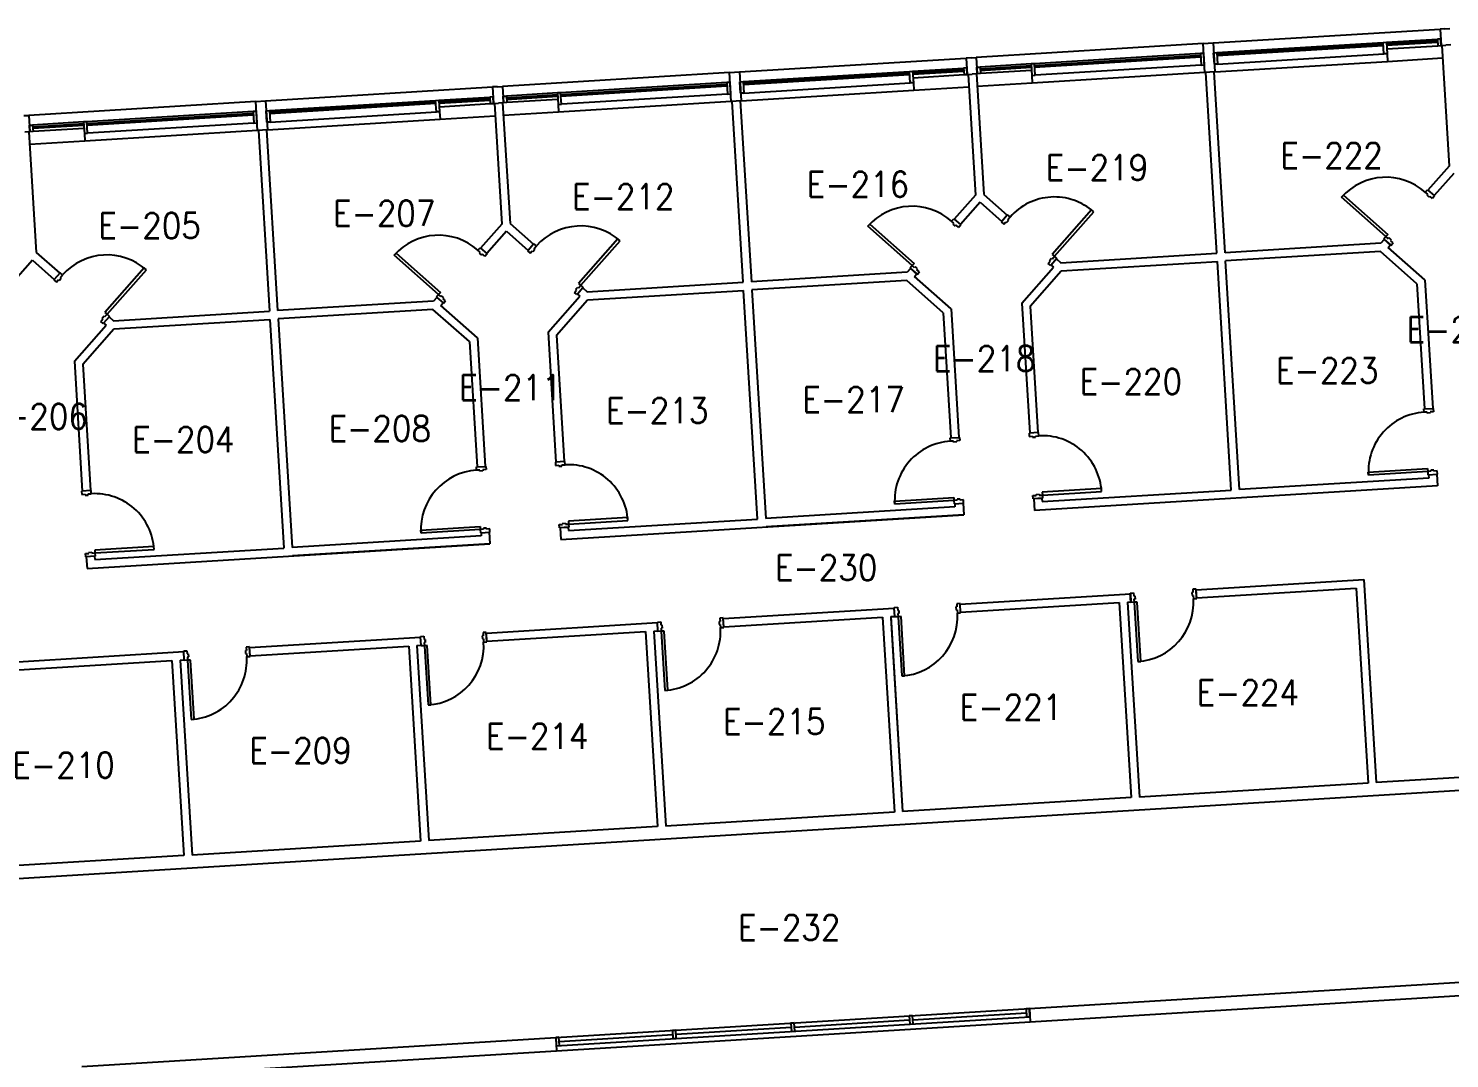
# Model space of a CAD drawing. Header units: inches. Extents: x 0 to 15110, y -1099 to 7181.
# Drawn here: x 8151 to 9013, y 6030 to 6655 of the extents above; entities that cross this region are included whole.
import ezdxf
from ezdxf.enums import TextEntityAlignment as Align

# ---------------------------------------------------------------- set-up
doc = ezdxf.new("R2010")
doc.units = ezdxf.units.IN
doc.header["$LTSCALE"] = 48
doc.header["$MEASUREMENT"] = 0
doc.layers.get('0').update_dxf_attribs({"linetype": 'CONTINUOUS'})
for name, color, linetype in [('A-DOOR', 5, 'CONTINUOUS'), ('A-GLAZ', 1, 'CONTINUOUS'), ('A-GLAZ-DETL', 5, 'CONTINUOUS'), ('A-WALL', 7, 'CONTINUOUS'), ('A-WALL-SILL', 3, 'CONTINUOUS'), ('SP-RMNO', 7, 'CONTINUOUS'), ('SP-ROOM', 7, 'CONTINUOUS'), ('SP-ROOMF', 7, 'CONTINUOUS')]:
    doc.layers.add(name, color=color, linetype=linetype)
doc.layers.get('0').off()
doc.layers.get('SP-ROOM').off()
doc.layers.get('SP-ROOMF').off()
doc.styles.add('ROMANS', font='ROMANS', dxfattribs={"width": 0.78})

# ---------------------------------------------------------------- blocks, each defined once
blk = doc.blocks.new('FMGRM1')
at = {"style": 'ROMANS', "width": 0.9}
for tag, p in [('DATA1', (0, -0.2836)), ('DATA2', (0, -0.443)), ('DATA3', (0, -0.6024)), ('DATA4', (0, -0.7618)), ('DATA5', (0, -0.9213))]:
    blk.add_attdef(tag, text='', height=0.1172, dxfattribs=at).set_placement(p, align=Align.CENTER)
at = {"layer": 'SP-RMNO', "style": 'ROMANS', "width": 0.9}
blk.add_attdef('RMNUMB', text='', height=0.16, dxfattribs=at).set_placement((0, 0), align=Align.MIDDLE)

msp = doc.modelspace()

# ---------------------------------------------------------------- linework, layer by layer
at = {"layer": 'A-DOOR', "linetype": 'Continuous'}
for p, q in [((8947.61, 6552.85), (8948.77, 6554.16)), ((8948.77, 6554.16), (8975.73, 6530.31)), ((8998.43, 6555.96), (8999.75, 6557.46)), ((8999.88, 6554.68), (8998.43, 6555.96)), ((8999.47, 6554.21), (8999.88, 6554.68)), ((9000.87, 6552.96), (8999.47, 6554.21)), ((8999.75, 6557.46), (9004.06, 6553.65)), ((8974.57, 6529), (8947.61, 6552.85)), ((9001.28, 6553.43), (9000.87, 6552.96)), ((9002.74, 6552.15), (9001.28, 6553.43)), ((9004.06, 6553.65), (9002.74, 6552.15)), ((8710.97, 6538.38), (8712.29, 6539.88)), ((8712.42, 6537.09), (8710.97, 6538.38)), ((8712, 6536.63), (8712.42, 6537.09)), ((8712.29, 6539.88), (8716.6, 6536.07)), ((8744.95, 6542.22), (8741.14, 6537.92)), ((8741.14, 6537.92), (8742.64, 6536.59)), ((8742.64, 6536.59), (8743.92, 6538.04)), ((8743.92, 6538.04), (8744.39, 6537.63)), ((8744.39, 6537.63), (8745.63, 6539.03)), ((8746.45, 6540.9), (8744.95, 6542.22)), ((8745.17, 6539.45), (8746.45, 6540.9)), ((8745.63, 6539.03), (8745.17, 6539.45)), ((8795.96, 6545.16), (8772.1, 6518.2)), ((8773.41, 6517.04), (8797.27, 6544)), ((8797.27, 6544), (8795.96, 6545.16)), ((8660.15, 6535.27), (8661.31, 6536.58)), ((8687.11, 6511.41), (8660.15, 6535.27)), ((8661.31, 6536.58), (8688.27, 6512.73)), ((8713.41, 6535.38), (8712, 6536.63)), ((8713.82, 6535.85), (8713.41, 6535.38)), ((8715.27, 6534.57), (8713.82, 6535.85)), ((8716.6, 6536.07), (8715.27, 6534.57)), ((8974.57, 6529), (8973.25, 6527.5)), ((8975.73, 6530.31), (8974.57, 6529)), ((8976.03, 6527.71), (8974.57, 6529)), ((8423.5, 6520.8), (8424.83, 6522.29)), ((8424.95, 6519.51), (8423.5, 6520.8)), ((8424.83, 6522.29), (8429.14, 6518.48)), ((8457.49, 6524.64), (8453.68, 6520.33)), ((8453.68, 6520.33), (8455.18, 6519.01)), ((8455.18, 6519.01), (8456.46, 6520.46)), ((8456.46, 6520.46), (8456.93, 6520.05)), ((8456.93, 6520.05), (8458.17, 6521.45)), ((8458.99, 6523.31), (8457.49, 6524.64)), ((8457.7, 6521.86), (8458.99, 6523.31)), ((8458.17, 6521.45), (8457.7, 6521.86)), ((8508.49, 6527.58), (8484.64, 6500.62)), ((8485.95, 6499.46), (8509.8, 6526.42)), ((8509.8, 6526.42), (8508.49, 6527.58)), ((8973.25, 6527.5), (8977.56, 6523.69)), ((8976.44, 6528.18), (8976.03, 6527.71)), ((8977.84, 6526.94), (8976.44, 6528.18)), ((8977.43, 6526.47), (8977.84, 6526.94)), ((8978.88, 6525.19), (8977.43, 6526.47)), ((8977.56, 6523.69), (8978.88, 6525.19)), ((8372.69, 6517.69), (8373.85, 6519)), ((8399.65, 6493.83), (8372.69, 6517.69)), ((8373.85, 6519), (8400.81, 6495.14)), ((8424.54, 6519.04), (8424.95, 6519.51)), ((8425.94, 6517.8), (8424.54, 6519.04)), ((8426.36, 6518.27), (8425.94, 6517.8)), ((8427.81, 6516.99), (8426.36, 6518.27)), ((8429.14, 6518.48), (8427.81, 6516.99)), ((8687.11, 6511.41), (8685.79, 6509.92)), ((8688.27, 6512.73), (8687.11, 6511.41)), ((8688.56, 6510.13), (8687.11, 6511.41)), ((8769.6, 6512.74), (8770.89, 6514.19)), ((8771.1, 6511.41), (8769.6, 6512.74)), ((8770.42, 6514.6), (8771.66, 6516.01)), ((8770.89, 6514.19), (8770.42, 6514.6)), ((8774.91, 6515.72), (8771.1, 6511.41)), ((8771.66, 6516.01), (8772.13, 6515.59)), ((8772.1, 6518.2), (8773.41, 6517.04)), ((8772.13, 6515.59), (8773.41, 6517.04)), ((8773.41, 6517.04), (8774.91, 6515.72)), ((8170.03, 6507.06), (8166.22, 6502.75)), ((8166.22, 6502.75), (8167.71, 6501.43)), ((8167.71, 6501.43), (8169, 6502.88)), ((8169, 6502.88), (8169.47, 6502.46)), ((8169.47, 6502.46), (8170.71, 6503.87)), ((8171.52, 6505.73), (8170.03, 6507.06)), ((8170.24, 6504.28), (8171.52, 6505.73)), ((8170.71, 6503.87), (8170.24, 6504.28)), ((8221.03, 6510), (8197.18, 6483.04)), ((8198.49, 6481.88), (8222.34, 6508.84)), ((8222.34, 6508.84), (8221.03, 6510)), ((8685.79, 6509.92), (8690.09, 6506.11)), ((8688.98, 6510.6), (8688.56, 6510.13)), ((8690.38, 6509.36), (8688.98, 6510.6)), ((8689.97, 6508.89), (8690.38, 6509.36)), ((8691.42, 6507.6), (8689.97, 6508.89)), ((8690.09, 6506.11), (8691.42, 6507.6)), ((8399.65, 6493.83), (8398.32, 6492.33)), ((8400.81, 6495.14), (8399.65, 6493.83)), ((8401.1, 6492.55), (8399.65, 6493.83)), ((8482.14, 6495.15), (8483.42, 6496.6)), ((8483.64, 6493.83), (8482.14, 6495.15)), ((8482.96, 6497.02), (8484.2, 6498.42)), ((8483.42, 6496.6), (8482.96, 6497.02)), ((8487.45, 6498.13), (8483.64, 6493.83)), ((8484.2, 6498.42), (8484.67, 6498.01)), ((8484.64, 6500.62), (8485.95, 6499.46)), ((8484.67, 6498.01), (8485.95, 6499.46)), ((8485.95, 6499.46), (8487.45, 6498.13)), ((8398.32, 6492.33), (8402.63, 6488.52)), ((8401.51, 6493.02), (8401.1, 6492.55)), ((8402.92, 6491.77), (8401.51, 6493.02)), ((8402.5, 6491.31), (8402.92, 6491.77)), ((8403.96, 6490.02), (8402.5, 6491.31)), ((8402.63, 6488.52), (8403.96, 6490.02)), ((8194.68, 6477.57), (8195.96, 6479.02)), ((8196.17, 6476.25), (8194.68, 6477.57)), ((8195.49, 6479.44), (8196.73, 6480.84)), ((8195.96, 6479.02), (8195.49, 6479.44)), ((8199.98, 6480.55), (8196.17, 6476.25)), ((8196.73, 6480.84), (8197.2, 6480.43)), ((8197.18, 6483.04), (8198.49, 6481.88)), ((8197.2, 6480.43), (8198.49, 6481.88)), ((8198.49, 6481.88), (8199.98, 6480.55)), ((8997.55, 6424.42), (9003.29, 6424.77)), ((8997.67, 6422.43), (8997.55, 6424.42)), ((8999.61, 6422.55), (8997.67, 6422.43)), ((8999.65, 6421.92), (8999.61, 6422.55)), ((9001.52, 6422.04), (8999.65, 6421.92)), ((9003.41, 6422.78), (9001.48, 6422.66)), ((9001.48, 6422.66), (9001.52, 6422.04)), ((9003.29, 6424.77), (9003.41, 6422.78)), ((8763.74, 6410.12), (8758, 6409.77)), ((8758, 6409.77), (8758.12, 6407.78)), ((8758.12, 6407.78), (8760.05, 6407.89)), ((8760.05, 6407.89), (8760.09, 6407.27)), ((8761.93, 6408.01), (8763.86, 6408.13)), ((8761.96, 6407.39), (8761.93, 6408.01)), ((8763.86, 6408.13), (8763.74, 6410.12)), ((8710.09, 6406.84), (8715.83, 6407.19)), ((8710.21, 6404.85), (8710.09, 6406.84)), ((8712.14, 6404.96), (8710.21, 6404.85)), ((8712.18, 6404.34), (8712.14, 6404.96)), ((8714.05, 6404.45), (8712.18, 6404.34)), ((8715.95, 6405.2), (8714.02, 6405.08)), ((8714.02, 6405.08), (8714.05, 6404.45)), ((8715.83, 6407.19), (8715.95, 6405.2)), ((8760.09, 6407.27), (8761.96, 6407.39)), ((8476.28, 6392.54), (8470.54, 6392.19)), ((8470.54, 6392.19), (8470.66, 6390.19)), ((8470.66, 6390.19), (8472.59, 6390.31)), ((8472.59, 6390.31), (8472.63, 6389.69)), ((8474.46, 6390.43), (8476.4, 6390.55)), ((8474.5, 6389.8), (8474.46, 6390.43)), ((8476.4, 6390.55), (8476.28, 6392.54)), ((8422.63, 6389.26), (8428.36, 6389.61)), ((8422.75, 6387.26), (8422.63, 6389.26)), ((8424.68, 6387.38), (8422.75, 6387.26)), ((8424.72, 6386.76), (8424.68, 6387.38)), ((8426.59, 6386.87), (8424.72, 6386.76)), ((8428.49, 6387.61), (8426.55, 6387.5)), ((8426.55, 6387.5), (8426.59, 6386.87)), ((8428.36, 6389.61), (8428.49, 6387.61)), ((8472.63, 6389.69), (8474.5, 6389.8)), ((8963.83, 6386.04), (8999.76, 6388.24)), ((8963.94, 6384.3), (8963.83, 6386.04)), ((8999.87, 6386.49), (8963.94, 6384.3)), ((8999.76, 6388.24), (8999.87, 6386.49)), ((9001.8, 6386.61), (8999.87, 6386.49)), ((8999.87, 6386.49), (8999.99, 6384.5)), ((8999.99, 6384.5), (9005.73, 6384.85)), ((9003.64, 6387.35), (9001.77, 6387.24)), ((9001.77, 6387.24), (9001.8, 6386.61)), ((9003.68, 6386.73), (9003.64, 6387.35)), ((9005.61, 6386.85), (9003.68, 6386.73)), ((9005.73, 6384.85), (9005.61, 6386.85)), ((8188.81, 6374.96), (8183.07, 6374.61)), ((8183.07, 6374.61), (8183.2, 6372.61)), ((8188.93, 6372.96), (8188.81, 6374.96)), ((8801.88, 6376.14), (8765.95, 6373.94)), ((8765.95, 6373.94), (8766.06, 6372.19)), ((8766.06, 6372.19), (8801.99, 6374.39)), ((8801.99, 6374.39), (8801.88, 6376.14)), ((8183.2, 6372.61), (8185.13, 6372.73)), ((8185.13, 6372.73), (8185.17, 6372.11)), ((8185.17, 6372.11), (8187.04, 6372.22)), ((8187, 6372.84), (8188.93, 6372.96)), ((8187.04, 6372.22), (8187, 6372.84)), ((8676.37, 6368.46), (8712.3, 6370.66)), ((8676.48, 6366.71), (8676.37, 6368.46)), ((8712.41, 6368.91), (8676.48, 6366.71)), ((8712.3, 6370.66), (8712.41, 6368.91)), ((8714.34, 6369.03), (8712.41, 6368.91)), ((8712.41, 6368.91), (8712.53, 6366.92)), ((8712.53, 6366.92), (8718.27, 6367.27)), ((8716.18, 6369.77), (8714.3, 6369.65)), ((8714.3, 6369.65), (8714.34, 6369.03)), ((8716.21, 6369.15), (8716.18, 6369.77)), ((8718.15, 6369.26), (8716.21, 6369.15)), ((8718.27, 6367.27), (8718.15, 6369.26)), ((8760.32, 6371.84), (8762.25, 6371.96)), ((8760.44, 6369.85), (8760.32, 6371.84)), ((8766.18, 6370.2), (8760.44, 6369.85)), ((8762.21, 6372.58), (8764.09, 6372.7)), ((8762.25, 6371.96), (8762.21, 6372.58)), ((8764.09, 6372.7), (8764.12, 6372.08)), ((8764.12, 6372.08), (8766.06, 6372.19)), ((8766.06, 6372.19), (8766.18, 6370.2)), ((8514.42, 6358.56), (8478.49, 6356.36)), ((8478.49, 6356.36), (8478.59, 6354.61)), ((8478.59, 6354.61), (8514.53, 6356.81)), ((8514.53, 6356.81), (8514.42, 6358.56)), ((8388.91, 6350.88), (8424.84, 6353.08)), ((8389.01, 6349.13), (8388.91, 6350.88)), ((8424.95, 6351.33), (8389.01, 6349.13)), ((8424.84, 6353.08), (8424.95, 6351.33)), ((8426.88, 6351.45), (8424.95, 6351.33)), ((8424.95, 6351.33), (8425.07, 6349.33)), ((8425.07, 6349.33), (8430.81, 6349.69)), ((8428.71, 6352.19), (8426.84, 6352.07)), ((8426.84, 6352.07), (8426.88, 6351.45)), ((8428.75, 6351.56), (8428.71, 6352.19)), ((8430.68, 6351.68), (8428.75, 6351.56)), ((8430.81, 6349.69), (8430.68, 6351.68)), ((8472.86, 6354.26), (8474.79, 6354.38)), ((8472.98, 6352.26), (8472.86, 6354.26)), ((8478.72, 6352.62), (8472.98, 6352.26)), ((8474.75, 6355), (8476.62, 6355.12)), ((8474.79, 6354.38), (8474.75, 6355)), ((8476.62, 6355.12), (8476.66, 6354.49)), ((8476.66, 6354.49), (8478.59, 6354.61)), ((8478.59, 6354.61), (8478.72, 6352.62)), ((8226.96, 6340.97), (8191.03, 6338.78)), ((8191.03, 6338.78), (8191.13, 6337.03)), ((8191.13, 6337.03), (8227.07, 6339.23)), ((8227.07, 6339.23), (8226.96, 6340.97)), ((8185.39, 6336.68), (8187.33, 6336.8)), ((8185.52, 6334.68), (8185.39, 6336.68)), ((8191.25, 6335.03), (8185.52, 6334.68)), ((8187.29, 6337.42), (8189.16, 6337.54)), ((8187.33, 6336.8), (8187.29, 6337.42)), ((8189.16, 6337.54), (8189.2, 6336.91)), ((8189.2, 6336.91), (8191.13, 6337.03)), ((8191.13, 6337.03), (8191.25, 6335.03)), ((8819.41, 6312.71), (8821.41, 6312.84)), ((8819.76, 6306.97), (8819.41, 6312.71)), ((8821.41, 6312.84), (8821.53, 6310.9)), ((8857.46, 6313.1), (8856.84, 6313.06)), ((8856.84, 6313.06), (8856.95, 6311.19)), ((8859.34, 6315.16), (8857.34, 6315.03)), ((8857.34, 6315.03), (8857.46, 6313.1)), ((8859.69, 6309.42), (8859.34, 6315.16)), ((8676.18, 6303.95), (8678.18, 6304.08)), ((8678.18, 6304.08), (8678.3, 6302.14)), ((8714.23, 6304.34), (8713.61, 6304.3)), ((8713.61, 6304.3), (8713.72, 6302.43)), ((8716.11, 6306.4), (8714.11, 6306.27)), ((8714.11, 6306.27), (8714.23, 6304.34)), ((8716.46, 6300.66), (8716.11, 6306.4)), ((8821.76, 6307.1), (8819.76, 6306.97)), ((8821.53, 6310.9), (8822.15, 6310.94)), ((8822.27, 6309.07), (8821.64, 6309.03)), ((8821.64, 6309.03), (8821.76, 6307.1)), ((8823.51, 6307.2), (8821.76, 6307.1)), ((8821.76, 6307.1), (8823.96, 6271.16)), ((8822.15, 6310.94), (8822.27, 6309.07)), ((8825.71, 6271.27), (8823.51, 6307.2)), ((8856.95, 6311.19), (8857.58, 6311.23)), ((8857.58, 6311.23), (8857.69, 6309.29)), ((8857.69, 6309.29), (8859.69, 6309.42)), ((8570.5, 6295.55), (8569.87, 6295.51)), ((8569.87, 6295.51), (8569.99, 6293.64)), ((8572.38, 6297.6), (8570.38, 6297.48)), ((8570.38, 6297.48), (8570.5, 6295.55)), ((8572.73, 6291.87), (8572.38, 6297.6)), ((8676.53, 6298.21), (8676.18, 6303.95)), ((8678.53, 6298.34), (8676.53, 6298.21)), ((8678.3, 6302.14), (8678.92, 6302.18)), ((8679.03, 6300.31), (8678.41, 6300.27)), ((8678.41, 6300.27), (8678.53, 6298.34)), ((8680.28, 6298.44), (8678.53, 6298.34)), ((8678.53, 6298.34), (8680.73, 6262.4)), ((8678.92, 6302.18), (8679.03, 6300.31)), ((8682.47, 6262.51), (8680.28, 6298.44)), ((8713.72, 6302.43), (8714.34, 6302.47)), ((8714.34, 6302.47), (8714.46, 6300.53)), ((8714.46, 6300.53), (8716.46, 6300.66)), ((8428.64, 6288.81), (8426.65, 6288.69)), ((8426.65, 6288.69), (8426.77, 6286.76)), ((8429, 6283.07), (8428.64, 6288.81)), ((8532.45, 6295.16), (8534.45, 6295.28)), ((8532.8, 6289.42), (8532.45, 6295.16)), ((8534.8, 6289.55), (8532.8, 6289.42)), ((8534.45, 6295.28), (8534.56, 6293.35)), ((8534.56, 6293.35), (8535.19, 6293.39)), ((8535.3, 6291.52), (8534.68, 6291.48)), ((8534.68, 6291.48), (8534.8, 6289.55)), ((8536.54, 6289.65), (8534.8, 6289.55)), ((8534.8, 6289.55), (8536.99, 6253.61)), ((8535.19, 6293.39), (8535.3, 6291.52)), ((8538.74, 6253.72), (8536.54, 6289.65)), ((8569.99, 6293.64), (8570.61, 6293.68)), ((8570.61, 6293.68), (8570.73, 6291.74)), ((8570.73, 6291.74), (8572.73, 6291.87)), ((8284.91, 6280.02), (8282.92, 6279.9)), ((8282.92, 6279.9), (8283.03, 6277.97)), ((8285.26, 6274.28), (8284.91, 6280.02)), ((8388.72, 6286.37), (8390.71, 6286.49)), ((8389.07, 6280.63), (8388.72, 6286.37)), ((8391.07, 6280.75), (8389.07, 6280.63)), ((8390.71, 6286.49), (8390.83, 6284.56)), ((8390.83, 6284.56), (8391.46, 6284.6)), ((8391.57, 6282.73), (8390.95, 6282.69)), ((8390.95, 6282.69), (8391.07, 6280.75)), ((8392.81, 6280.86), (8391.07, 6280.75)), ((8391.07, 6280.75), (8393.26, 6244.82)), ((8391.46, 6284.6), (8391.57, 6282.73)), ((8395.01, 6244.93), (8392.81, 6280.86)), ((8426.77, 6286.76), (8426.14, 6286.72)), ((8426.14, 6286.72), (8426.26, 6284.85)), ((8426.26, 6284.85), (8426.88, 6284.89)), ((8426.88, 6284.89), (8427, 6282.95)), ((8427, 6282.95), (8429, 6283.07)), ((8244.99, 6277.58), (8246.98, 6277.7)), ((8245.34, 6271.84), (8244.99, 6277.58)), ((8247.33, 6271.96), (8245.34, 6271.84)), ((8246.98, 6277.7), (8247.1, 6275.77)), ((8247.1, 6275.77), (8247.73, 6275.81)), ((8247.84, 6273.94), (8247.22, 6273.9)), ((8247.22, 6273.9), (8247.33, 6271.96)), ((8249.08, 6272.07), (8247.33, 6271.96)), ((8247.33, 6271.96), (8249.53, 6236.03)), ((8247.73, 6275.81), (8247.84, 6273.94)), ((8251.28, 6236.14), (8249.08, 6272.07)), ((8283.03, 6277.97), (8282.41, 6277.93)), ((8282.41, 6277.93), (8282.53, 6276.06)), ((8282.53, 6276.06), (8283.15, 6276.09)), ((8283.15, 6276.09), (8283.27, 6274.16)), ((8283.27, 6274.16), (8285.26, 6274.28)), ((8823.96, 6271.16), (8825.71, 6271.27)), ((8680.73, 6262.4), (8682.47, 6262.51)), ((8536.99, 6253.61), (8538.74, 6253.72)), ((8393.26, 6244.82), (8395.01, 6244.93)), ((8249.53, 6236.03), (8251.28, 6236.14))]:
    msp.add_line(p, q, dxfattribs=at)
for centre, major_axis, start_param, end_param in [((8974.57, 6529), (25.46, 25.46), 0.061088, 1.631884), ((8773.41, 6517.04), (25.46, 25.46), 0.061085, 1.631882), ((8687.11, 6511.41), (-25.46, 25.46), -1.509708, 0.061088), ((8485.95, 6499.46), (-25.46, 25.46), -1.509711, 0.061085), ((8399.65, 6493.83), (-25.46, 25.46), -1.509708, 0.061088), ((8198.49, 6481.88), (-25.46, 25.46), -1.509711, 0.061085), ((8999.87, 6386.49), (-25.46, 25.46), -0.724312, 0.846485), ((8766.06, 6372.19), (-25.46, 25.46), 3.988077, 5.558874), ((8712.41, 6368.91), (-25.46, 25.46), -0.724312, 0.846485), ((8478.59, 6354.61), (-25.46, 25.46), 3.988077, 5.558874), ((8424.95, 6351.33), (25.46, 25.46), 0.846485, 2.417281), ((8191.13, 6337.03), (-25.46, 25.46), 3.988077, 5.558874), ((8821.76, 6307.1), (-25.46, 25.46), 2.417281, 3.988077), ((8678.53, 6298.34), (-25.46, 25.46), 2.417281, 3.988077), ((8534.8, 6289.55), (25.46, 25.46), 3.988077, 5.558874), ((8391.07, 6280.75), (-25.46, 25.46), 2.417281, 3.988077), ((8247.33, 6271.96), (25.46, 25.46), 3.988077, 5.558874)]:
    msp.add_ellipse(centre, major_axis=major_axis, ratio=1, start_param=start_param, end_param=end_param, dxfattribs=at)
at = {"layer": 'A-GLAZ', "linetype": 'Continuous'}
for p, q in [((8871.99, 6640.66), (8972.8, 6646.83)), ((8972.86, 6645.83), (8872.05, 6639.66)), ((8972.92, 6644.83), (8872.11, 6638.67)), ((8974.8, 6646.95), (9005.74, 6648.84)), ((9005.8, 6647.84), (8974.86, 6645.95)), ((9005.86, 6646.85), (8974.92, 6644.95)), ((8975.04, 6642.96), (9005.99, 6644.85)), ((8759.2, 6633.76), (8728.26, 6631.87)), ((8728.32, 6630.87), (8759.26, 6632.76)), ((8862.01, 6640.05), (8761.2, 6633.88)), ((8761.26, 6632.89), (8862.07, 6639.05)), ((8761.32, 6631.89), (8862.13, 6638.05)), ((8862.44, 6633.06), (8761.63, 6626.9)), ((8872.42, 6633.67), (8973.23, 6639.84)), ((8975.23, 6639.96), (8975.51, 6635.35)), ((8584.53, 6623.08), (8685.34, 6629.25)), ((8685.4, 6628.25), (8584.59, 6622.08)), ((8685.46, 6627.25), (8584.65, 6621.08)), ((8687.34, 6629.37), (8718.28, 6631.26)), ((8718.34, 6630.26), (8687.4, 6628.37)), ((8718.4, 6629.26), (8687.46, 6627.37)), ((8687.58, 6625.37), (8718.52, 6627.27)), ((8728.38, 6629.87), (8759.32, 6631.77)), ((8759.45, 6629.77), (8728.5, 6627.88)), ((8759.63, 6626.78), (8759.91, 6622.16)), ((8471.74, 6616.18), (8440.8, 6614.29)), ((8440.86, 6613.29), (8471.8, 6615.18)), ((8574.55, 6622.47), (8473.74, 6616.3)), ((8473.8, 6615.3), (8574.61, 6621.47)), ((8473.86, 6614.31), (8574.67, 6620.47)), ((8574.97, 6615.48), (8474.16, 6609.32)), ((8584.96, 6616.09), (8685.77, 6622.26)), ((8687.76, 6622.38), (8688.05, 6617.76)), ((8297.07, 6605.5), (8397.88, 6611.66)), ((8397.94, 6610.67), (8297.13, 6604.5)), ((8398, 6609.67), (8297.19, 6603.5)), ((8399.87, 6611.79), (8430.82, 6613.68)), ((8430.88, 6612.68), (8399.93, 6610.79)), ((8430.94, 6611.68), (8400, 6609.79)), ((8400.12, 6607.79), (8431.06, 6609.69)), ((8440.92, 6612.29), (8471.86, 6614.18)), ((8471.98, 6612.19), (8441.04, 6610.3)), ((8472.17, 6609.19), (8472.45, 6604.58)), ((8184.28, 6598.6), (8153.33, 6596.71)), ((8153.39, 6595.71), (8184.34, 6597.6)), ((8287.08, 6604.89), (8186.27, 6598.72)), ((8186.33, 6597.72), (8287.14, 6603.89)), ((8186.39, 6596.72), (8287.21, 6602.89)), ((8287.51, 6597.9), (8186.7, 6591.73)), ((8297.49, 6598.51), (8398.3, 6604.68)), ((8400.3, 6604.8), (8400.58, 6600.18)), ((8153.46, 6594.71), (8184.4, 6596.6)), ((8184.52, 6594.61), (8153.58, 6592.71)), ((8184.7, 6591.61), (8184.99, 6587)), ((8471.03, 6038.06), (8758.49, 6055.64)), ((8687.47, 6053.8), (8756.34, 6058.01)), ((8543.74, 6045.01), (8613.61, 6049.28)), ((8615.61, 6049.41), (8685.48, 6053.68)), ((8472.87, 6040.68), (8541.75, 6044.89))]:
    msp.add_line(p, q, dxfattribs=at)
at = {"layer": 'A-GLAZ-DETL', "linetype": 'Continuous'}
for p, q in [((8869.99, 6640.54), (8871.99, 6640.66)), ((8870.42, 6633.55), (8869.99, 6640.54)), ((8871.99, 6640.66), (8872.42, 6633.67)), ((8972.8, 6646.83), (8974.8, 6646.95)), ((8973.23, 6639.84), (8972.8, 6646.83)), ((8974.8, 6646.95), (8975.23, 6639.96)), ((9007.74, 6648.96), (9005.74, 6648.84)), ((9005.74, 6648.84), (9005.99, 6644.85)), ((9005.99, 6644.85), (9007.98, 6644.97)), ((9007.98, 6644.97), (9007.74, 6648.96)), ((8726.26, 6631.75), (8728.26, 6631.87)), ((8728.26, 6631.87), (8728.5, 6627.88)), ((8761.2, 6633.88), (8759.2, 6633.76)), ((8759.2, 6633.76), (8759.63, 6626.78)), ((8761.63, 6626.9), (8761.2, 6633.88)), ((8864.01, 6640.17), (8862.01, 6640.05)), ((8862.01, 6640.05), (8862.44, 6633.06)), ((8862.44, 6633.06), (8864.43, 6633.19)), ((8864.43, 6633.19), (8864.01, 6640.17)), ((8872.42, 6633.67), (8870.42, 6633.55)), ((8975.23, 6639.96), (8973.23, 6639.84)), ((8685.34, 6629.25), (8687.34, 6629.37)), ((8685.77, 6622.26), (8685.34, 6629.25)), ((8687.34, 6629.37), (8687.76, 6622.38)), ((8720.27, 6631.38), (8718.28, 6631.26)), ((8718.28, 6631.26), (8718.52, 6627.27)), ((8718.52, 6627.27), (8720.52, 6627.39)), ((8720.52, 6627.39), (8720.27, 6631.38)), ((8726.51, 6627.76), (8726.26, 6631.75)), ((8728.5, 6627.88), (8726.51, 6627.76)), ((8759.63, 6626.78), (8761.63, 6626.9)), ((8473.74, 6616.3), (8471.74, 6616.18)), ((8471.74, 6616.18), (8472.17, 6609.19)), ((8474.16, 6609.32), (8473.74, 6616.3)), ((8576.54, 6622.59), (8574.55, 6622.47)), ((8574.55, 6622.47), (8574.97, 6615.48)), ((8574.97, 6615.48), (8576.97, 6615.6)), ((8576.97, 6615.6), (8576.54, 6622.59)), ((8582.53, 6622.96), (8584.53, 6623.08)), ((8582.96, 6615.97), (8582.53, 6622.96)), ((8584.96, 6616.09), (8582.96, 6615.97)), ((8584.53, 6623.08), (8584.96, 6616.09)), ((8687.76, 6622.38), (8685.77, 6622.26)), ((8397.88, 6611.66), (8399.87, 6611.79)), ((8398.3, 6604.68), (8397.88, 6611.66)), ((8399.87, 6611.79), (8400.3, 6604.8)), ((8432.81, 6613.8), (8430.82, 6613.68)), ((8430.82, 6613.68), (8431.06, 6609.69)), ((8431.06, 6609.69), (8433.06, 6609.81)), ((8433.06, 6609.81), (8432.81, 6613.8)), ((8438.8, 6614.17), (8440.8, 6614.29)), ((8439.04, 6610.17), (8438.8, 6614.17)), ((8441.04, 6610.3), (8439.04, 6610.17)), ((8440.8, 6614.29), (8441.04, 6610.3)), ((8472.17, 6609.19), (8474.16, 6609.32)), ((8186.27, 6598.72), (8184.28, 6598.6)), ((8184.28, 6598.6), (8184.7, 6591.61)), ((8186.7, 6591.73), (8186.27, 6598.72)), ((8289.08, 6605.01), (8287.08, 6604.89)), ((8287.08, 6604.89), (8287.51, 6597.9)), ((8287.51, 6597.9), (8289.51, 6598.02)), ((8289.51, 6598.02), (8289.08, 6605.01)), ((8295.07, 6605.38), (8297.07, 6605.5)), ((8295.5, 6598.39), (8295.07, 6605.38)), ((8297.49, 6598.51), (8295.5, 6598.39)), ((8297.07, 6605.5), (8297.49, 6598.51)), ((8400.3, 6604.8), (8398.3, 6604.68)), ((8151.34, 6596.58), (8153.33, 6596.71)), ((8151.58, 6592.59), (8151.34, 6596.58)), ((8153.58, 6592.71), (8151.58, 6592.59)), ((8153.33, 6596.71), (8153.58, 6592.71)), ((8184.7, 6591.61), (8186.7, 6591.73)), ((8687.32, 6056.3), (8685.32, 6056.18)), ((8685.32, 6056.18), (8685.63, 6051.18)), ((8687.63, 6051.31), (8687.32, 6056.3)), ((8758.19, 6060.63), (8756.19, 6060.51)), ((8756.19, 6060.51), (8756.5, 6055.52)), ((8756.5, 6055.52), (8758.49, 6055.64)), ((8758.49, 6055.64), (8758.19, 6060.63)), ((8543.59, 6047.51), (8541.59, 6047.38)), ((8541.59, 6047.38), (8541.9, 6042.39)), ((8543.89, 6042.52), (8543.59, 6047.51)), ((8615.46, 6051.9), (8613.46, 6051.78)), ((8613.46, 6051.78), (8613.76, 6046.79)), ((8613.76, 6046.79), (8615.76, 6046.91)), ((8615.76, 6046.91), (8615.46, 6051.9)), ((8685.63, 6051.18), (8687.63, 6051.31)), ((8472.72, 6043.17), (8470.73, 6043.05)), ((8470.73, 6043.05), (8471.03, 6038.06)), ((8471.03, 6038.06), (8473.03, 6038.18)), ((8473.03, 6038.18), (8472.72, 6043.17)), ((8541.9, 6042.39), (8543.89, 6042.52))]:
    msp.add_line(p, q, dxfattribs=at)
at = {"layer": 'A-WALL', "linetype": 'Continuous'}
for p, q in [((9010.37, 6655.14), (9007.37, 6654.95)), ((9007.37, 6654.95), (9007.98, 6644.97)), ((9010.37, 6655.14), (9013.36, 6655.32)), ((8863.64, 6646.16), (8869.63, 6646.53)), ((8864.72, 6628.57), (8863.64, 6646.16)), ((8869.63, 6646.53), (8870.7, 6628.94)), ((9007.98, 6644.97), (9010.98, 6645.15)), ((9008.48, 6645), (9012.96, 6571.8)), ((9013.97, 6645.34), (9010.98, 6645.15)), ((8722.9, 6637.55), (8719.91, 6637.37)), ((8719.91, 6637.37), (8720.52, 6627.39)), ((8722.9, 6637.55), (8725.9, 6637.74)), ((8725.9, 6637.74), (8726.51, 6627.76)), ((8576.18, 6628.58), (8582.17, 6628.95)), ((8577.25, 6610.99), (8576.18, 6628.58)), ((8582.17, 6628.95), (8583.24, 6611.35)), ((8720.52, 6627.39), (8723.51, 6627.57)), ((8721.02, 6627.42), (8725.5, 6554.21)), ((8726.51, 6627.76), (8723.51, 6627.57)), ((8726.01, 6627.73), (8730.49, 6554.52)), ((8870.7, 6628.94), (8864.72, 6628.57)), ((8871.92, 6518.93), (8865.21, 6628.6)), ((8876.91, 6519.24), (8870.21, 6628.91)), ((8435.44, 6619.97), (8432.45, 6619.79)), ((8432.45, 6619.79), (8433.06, 6609.81)), ((8435.44, 6619.97), (8438.43, 6620.16)), ((8438.43, 6620.16), (8439.04, 6610.17)), ((8288.71, 6611), (8294.7, 6611.36)), ((8289.79, 6593.41), (8288.71, 6611)), ((8294.7, 6611.36), (8295.78, 6593.77)), ((8433.06, 6609.81), (8436.05, 6609.99)), ((8433.55, 6609.84), (8438.03, 6536.63)), ((8439.04, 6610.17), (8436.05, 6609.99)), ((8438.55, 6610.14), (8443.02, 6536.94)), ((8583.24, 6611.35), (8577.25, 6610.99)), ((8584.46, 6501.35), (8577.75, 6611.02)), ((8582.74, 6611.32), (8589.45, 6501.65)), ((8147.98, 6602.39), (8150.97, 6602.57)), ((8150.97, 6602.57), (8151.58, 6592.59)), ((8151.58, 6592.59), (8148.59, 6592.41)), ((8151.08, 6592.56), (8155.56, 6519.36)), ((8295.78, 6593.77), (8289.79, 6593.41)), ((8290.29, 6593.44), (8297, 6483.77)), ((8295.28, 6593.74), (8301.99, 6484.07)), ((9012.96, 6571.8), (9000.04, 6557.2)), ((9015.73, 6567.39), (9003.79, 6553.89)), ((8725.5, 6554.21), (8712.58, 6539.62)), ((8730.49, 6554.52), (8744.7, 6541.94)), ((9000.04, 6557.2), (9003.79, 6553.89)), ((8728.27, 6549.8), (8716.33, 6536.31)), ((8728.27, 6549.8), (8741.39, 6538.2)), ((8443.02, 6536.94), (8457.24, 6524.36)), ((8712.58, 6539.62), (8716.33, 6536.31)), ((8744.7, 6541.94), (8741.39, 6538.2)), ((8438.03, 6536.63), (8425.12, 6522.04)), ((8440.81, 6532.22), (8428.86, 6518.72)), ((8440.81, 6532.22), (8453.93, 6520.61)), ((8425.12, 6522.04), (8428.86, 6518.72)), ((8457.24, 6524.36), (8453.93, 6520.61)), ((8971.54, 6525.02), (8876.91, 6519.24)), ((8971.17, 6519.99), (8877.22, 6514.24)), ((8993.28, 6500.43), (8971.17, 6519.99)), ((8973.52, 6527.26), (8971.54, 6525.02)), ((8973.52, 6527.26), (8977.28, 6523.93)), ((8975.95, 6522.44), (8977.28, 6523.93)), ((8998.14, 6502.8), (8975.95, 6522.44)), ((8153.34, 6514.64), (8141.4, 6501.14)), ((8153.34, 6514.64), (8166.46, 6503.03)), ((8155.56, 6519.36), (8169.78, 6506.78)), ((8774.66, 6515.44), (8771.35, 6511.69)), ((8771.35, 6511.69), (8772.85, 6510.37)), ((8774.66, 6515.44), (8777.26, 6513.14)), ((8777.26, 6513.14), (8871.92, 6518.93)), ((8777.56, 6508.15), (8872.23, 6513.94)), ((8880.71, 6375.2), (8872.23, 6513.94)), ((8885.7, 6375.5), (8877.22, 6514.24)), ((8169.78, 6506.78), (8166.46, 6503.03)), ((8684.08, 6507.44), (8589.45, 6501.65)), ((8683.71, 6502.41), (8589.76, 6496.66)), ((8705.82, 6482.85), (8683.71, 6502.41)), ((8686.06, 6509.68), (8684.08, 6507.44)), ((8686.06, 6509.68), (8689.82, 6506.35)), ((8688.49, 6504.85), (8689.82, 6506.35)), ((8710.68, 6485.22), (8688.49, 6504.85)), ((8753.56, 6488.56), (8772.85, 6510.37)), ((8758.67, 6486.8), (8777.56, 6508.15)), ((8998.14, 6502.8), (9002.92, 6424.75)), ((8487.2, 6497.85), (8483.89, 6494.11)), ((8483.89, 6494.11), (8485.38, 6492.78)), ((8487.2, 6497.85), (8489.79, 6495.56)), ((8489.79, 6495.56), (8584.46, 6501.35)), ((8490.1, 6490.57), (8584.76, 6496.36)), ((8593.25, 6357.62), (8584.76, 6496.36)), ((8589.76, 6496.66), (8598.24, 6357.92)), ((8993.28, 6500.43), (8997.93, 6424.45)), ((8396.62, 6489.86), (8301.99, 6484.07)), ((8398.6, 6492.09), (8396.62, 6489.86)), ((8398.6, 6492.09), (8402.36, 6488.76)), ((8401.03, 6487.27), (8402.36, 6488.76)), ((8423.22, 6467.64), (8401.03, 6487.27)), ((8466.09, 6470.98), (8485.38, 6492.78)), ((8471.21, 6469.22), (8490.1, 6490.57)), ((8710.68, 6485.22), (8715.45, 6407.17)), ((8753.56, 6488.56), (8758.37, 6409.8)), ((8758.67, 6486.8), (8763.36, 6410.1)), ((8199.74, 6480.27), (8196.42, 6476.53)), ((8199.74, 6480.27), (8202.33, 6477.98)), ((8202.33, 6477.98), (8297, 6483.77)), ((8202.64, 6472.99), (8297.3, 6478.78)), ((8297.3, 6478.78), (8305.79, 6340.03)), ((8396.24, 6484.83), (8302.29, 6479.08)), ((8302.29, 6479.08), (8310.78, 6340.34)), ((8418.35, 6465.27), (8396.24, 6484.83)), ((8705.82, 6482.85), (8710.46, 6406.86)), ((8178.63, 6453.4), (8197.92, 6475.2)), ((8183.75, 6451.64), (8202.64, 6472.99)), ((8196.42, 6476.53), (8197.92, 6475.2)), ((8466.09, 6470.98), (8470.91, 6392.21)), ((8471.21, 6469.22), (8475.9, 6392.52)), ((8418.35, 6465.27), (8423, 6389.28)), ((8423.22, 6467.64), (8427.99, 6389.59)), ((8178.63, 6453.4), (8183.45, 6374.63)), ((8183.75, 6451.64), (8188.44, 6374.94)), ((8997.93, 6424.45), (9002.92, 6424.75)), ((8763.36, 6410.1), (8758.37, 6409.8)), ((8710.46, 6406.86), (8715.45, 6407.17)), ((8475.9, 6392.52), (8470.91, 6392.21)), ((8423, 6389.28), (8427.99, 6389.59)), ((9000.49, 6382.52), (8885.7, 6375.5)), ((9000.37, 6384.52), (9005.36, 6384.83)), ((9000.37, 6384.52), (9000.49, 6382.52)), ((9005.36, 6384.83), (9005.79, 6377.84)), ((8188.44, 6374.94), (8183.45, 6374.63)), ((9005.79, 6377.84), (8761.24, 6362.88)), ((8765.93, 6368.18), (8880.71, 6375.2)), ((8713.03, 6364.94), (8598.24, 6357.92)), ((8712.9, 6366.94), (8717.9, 6367.24)), ((8712.9, 6366.94), (8713.03, 6364.94)), ((8717.9, 6367.24), (8718.32, 6360.26)), ((8765.81, 6370.17), (8760.81, 6369.87)), ((8760.81, 6369.87), (8761.24, 6362.88)), ((8765.81, 6370.17), (8765.93, 6368.18)), ((8473.78, 6345.3), (8718.32, 6360.26)), ((8478.46, 6350.6), (8593.25, 6357.62)), ((8718.32, 6360.26), (8598.55, 6352.93)), ((8425.56, 6347.36), (8310.78, 6340.34)), ((8425.44, 6349.36), (8430.43, 6349.66)), ((8425.44, 6349.36), (8425.56, 6347.36)), ((8430.43, 6349.66), (8430.86, 6342.68)), ((8478.34, 6352.59), (8473.35, 6352.29)), ((8473.35, 6352.29), (8473.78, 6345.3)), ((8478.34, 6352.59), (8478.46, 6350.6)), ((8186.32, 6327.72), (8430.86, 6342.68)), ((8191, 6333.01), (8305.79, 6340.03)), ((8430.86, 6342.68), (8311.08, 6335.35)), ((8190.88, 6335.01), (8185.89, 6334.71)), ((8185.89, 6334.71), (8186.32, 6327.72)), ((8190.88, 6335.01), (8191, 6333.01)), ((8859.36, 6314.78), (8961.17, 6321.01)), ((8859.67, 6309.79), (8859.36, 6314.78)), ((8859.67, 6309.79), (8956.49, 6315.71)), ((8956.49, 6315.71), (8963.72, 6197.43)), ((8961.17, 6321.01), (8968.71, 6197.74)), ((8716.13, 6306.02), (8819.44, 6312.34)), ((8716.44, 6301.03), (8716.13, 6306.02)), ((8716.44, 6301.03), (8812.75, 6306.92)), ((8812.75, 6306.92), (8819.99, 6188.64)), ((8817.75, 6307.23), (8819.74, 6307.35)), ((8817.75, 6307.23), (8824.98, 6188.95)), ((8819.44, 6312.34), (8819.74, 6307.35)), ((8572.4, 6297.23), (8676.2, 6303.58)), ((8572.7, 6292.24), (8572.4, 6297.23)), ((8572.7, 6292.24), (8669.02, 6298.13)), ((8669.02, 6298.13), (8676.26, 6179.85)), ((8674.01, 6298.44), (8676.51, 6298.59)), ((8674.01, 6298.44), (8681.25, 6180.16)), ((8674.06, 6297.64), (8681.25, 6180.16)), ((8676.51, 6298.59), (8676.2, 6303.58)), ((8428.67, 6288.44), (8532.47, 6294.79)), ((8428.97, 6283.45), (8428.67, 6288.44)), ((8428.97, 6283.45), (8525.29, 6289.34)), ((8525.29, 6289.34), (8532.53, 6171.06)), ((8530.28, 6289.64), (8532.78, 6289.8)), ((8530.28, 6289.64), (8537.52, 6171.37)), ((8532.78, 6289.8), (8532.47, 6294.79)), ((8284.94, 6279.65), (8388.74, 6286)), ((8285.24, 6274.66), (8284.94, 6279.65)), ((8285.24, 6274.66), (8381.56, 6280.55)), ((8381.56, 6280.55), (8388.79, 6162.27)), ((8386.55, 6280.85), (8389.05, 6281.01)), ((8386.55, 6280.85), (8393.79, 6162.58)), ((8389.05, 6281.01), (8388.74, 6286)), ((8141.2, 6270.86), (8245.01, 6277.21)), ((8141.51, 6265.87), (8237.83, 6271.76)), ((8237.83, 6271.76), (8245.06, 6153.48)), ((8242.82, 6272.06), (8245.32, 6272.22)), ((8242.82, 6272.06), (8250.05, 6153.78)), ((8245.32, 6272.22), (8245.01, 6277.21)), ((9339.63, 6212.41), (8106.81, 6137.01)), ((9179.32, 6210.62), (8968.71, 6197.74)), ((8963.72, 6197.43), (8824.98, 6188.95)), ((8819.99, 6188.64), (8681.25, 6180.16)), ((8676.26, 6179.85), (8537.52, 6171.37)), ((8532.53, 6171.06), (8393.79, 6162.58)), ((8388.79, 6162.27), (8250.05, 6153.78)), ((8245.06, 6153.48), (8106.32, 6144.99)), ((8758.19, 6060.63), (9045.65, 6078.21)), ((8758.68, 6052.65), (9046.14, 6070.23)), ((8470.73, 6043.05), (8758.19, 6060.63)), ((8758.19, 6060.63), (8758.68, 6052.65)), ((8183.26, 6025.47), (8470.73, 6043.05)), ((8470.73, 6043.05), (8471.21, 6035.06)), ((8183.75, 6017.48), (8471.21, 6035.06))]:
    msp.add_line(p, q, dxfattribs=at)
at = {"layer": 'A-WALL-SILL', "linetype": 'Continuous'}
for p, q in [((8869.63, 6646.53), (9007.37, 6654.95)), ((8863.64, 6646.16), (8725.9, 6637.74)), ((8582.17, 6628.95), (8719.91, 6637.37)), ((8870.7, 6628.94), (8975.51, 6635.35)), ((8975.51, 6635.35), (9008.95, 6637.39)), ((8576.18, 6628.58), (8438.43, 6620.16)), ((8864.72, 6628.57), (8759.91, 6622.16)), ((8294.7, 6611.36), (8432.45, 6619.79)), ((8583.24, 6611.35), (8688.05, 6617.76)), ((8688.05, 6617.76), (8721.48, 6619.81)), ((8759.91, 6622.16), (8726.47, 6620.11)), ((8288.71, 6611), (8150.97, 6602.57)), ((8577.25, 6610.99), (8472.45, 6604.58)), ((8295.78, 6593.77), (8400.58, 6600.18)), ((8400.58, 6600.18), (8434.02, 6602.23)), ((8472.45, 6604.58), (8439.01, 6602.53)), ((8289.79, 6593.41), (8184.99, 6587)), ((8184.99, 6587), (8151.55, 6584.95)), ((8470.73, 6043.05), (8758.19, 6060.63)), ((8471.21, 6035.06), (8758.68, 6052.65))]:
    msp.add_line(p, q, dxfattribs=at)

# ---------------------------------------------------------------- block references
at = {"layer": 'SP-ROOM', "linetype": 'Continuous'}
ref = msp.add_blockref('FMGRM1', (8941.58, 6578.31), dxfattribs=dict(at, xscale=96, yscale=96, zscale=96))
ref.add_attrib('RMNUMB', 'E-222', dxfattribs={"layer": 'SP-RMNO', "height": 15.36, "style": 'ROMANS', "width": 0.9}).set_placement((8941.58, 6578.31), align=Align.MIDDLE)
ref = msp.add_blockref('FMGRM1', (8799.2, 6570.87), dxfattribs=dict(at, xscale=96, yscale=96, zscale=96))
ref.add_attrib('RMNUMB', 'E-219', dxfattribs={"layer": 'SP-RMNO', "height": 15.36, "style": 'ROMANS', "width": 0.9}).set_placement((8799.2, 6570.87), align=Align.MIDDLE)
ref = msp.add_blockref('FMGRM1', (8654.12, 6560.73), dxfattribs=dict(at, xscale=96, yscale=96, zscale=96))
ref.add_attrib('RMNUMB', 'E-216', dxfattribs={"layer": 'SP-RMNO', "height": 15.36, "style": 'ROMANS', "width": 0.9}).set_placement((8654.12, 6560.73), align=Align.MIDDLE)
ref = msp.add_blockref('FMGRM1', (8511.74, 6553.29), dxfattribs=dict(at, xscale=96, yscale=96, zscale=96))
ref.add_attrib('RMNUMB', 'E-212', dxfattribs={"layer": 'SP-RMNO', "height": 15.36, "style": 'ROMANS', "width": 0.9}).set_placement((8511.74, 6553.29), align=Align.MIDDLE)
ref = msp.add_blockref('FMGRM1', (8366.66, 6543.15), dxfattribs=dict(at, xscale=96, yscale=96, zscale=96))
ref.add_attrib('RMNUMB', 'E-207', dxfattribs={"layer": 'SP-RMNO', "height": 15.36, "style": 'ROMANS', "width": 0.9}).set_placement((8366.66, 6543.15), align=Align.MIDDLE)
ref = msp.add_blockref('FMGRM1', (8224.27, 6535.71), dxfattribs=dict(at, xscale=96, yscale=96, zscale=96))
ref.add_attrib('RMNUMB', 'E-205', dxfattribs={"layer": 'SP-RMNO', "height": 15.36, "style": 'ROMANS', "width": 0.9}).set_placement((8224.27, 6535.71), align=Align.MIDDLE)
ref = msp.add_blockref('FMGRM1', (8938.85, 6447.75), dxfattribs=dict(at, xscale=96, yscale=96, zscale=96))
ref.add_attrib('RMNUMB', 'E-223', dxfattribs={"layer": 'SP-RMNO', "height": 15.36, "style": 'ROMANS', "width": 0.9}).set_placement((8938.85, 6447.75), align=Align.MIDDLE)
ref = msp.add_blockref('FMGRM1', (8819.69, 6441.06), dxfattribs=dict(at, xscale=96, yscale=96, zscale=96))
ref.add_attrib('RMNUMB', 'E-220', dxfattribs={"layer": 'SP-RMNO', "height": 15.36, "style": 'ROMANS', "width": 0.9}).set_placement((8819.69, 6441.06), align=Align.MIDDLE)
ref = msp.add_blockref('FMGRM1', (8651.39, 6430.17), dxfattribs=dict(at, xscale=96, yscale=96, zscale=96))
ref.add_attrib('RMNUMB', 'E-217', dxfattribs={"layer": 'SP-RMNO', "height": 15.36, "style": 'ROMANS', "width": 0.9}).set_placement((8651.39, 6430.17), align=Align.MIDDLE)
ref = msp.add_blockref('FMGRM1', (8532.23, 6423.48), dxfattribs=dict(at, xscale=96, yscale=96, zscale=96))
ref.add_attrib('RMNUMB', 'E-213', dxfattribs={"layer": 'SP-RMNO', "height": 15.36, "style": 'ROMANS', "width": 0.9}).set_placement((8532.23, 6423.48), align=Align.MIDDLE)
ref = msp.add_blockref('FMGRM1', (8363.93, 6412.58), dxfattribs=dict(at, xscale=96, yscale=96, zscale=96))
ref.add_attrib('RMNUMB', 'E-208', dxfattribs={"layer": 'SP-RMNO', "height": 15.36, "style": 'ROMANS', "width": 0.9}).set_placement((8363.93, 6412.58), align=Align.MIDDLE)
ref = msp.add_blockref('FMGRM1', (8244.77, 6405.89), dxfattribs=dict(at, xscale=96, yscale=96, zscale=96))
ref.add_attrib('RMNUMB', 'E-204', dxfattribs={"layer": 'SP-RMNO', "height": 15.36, "style": 'ROMANS', "width": 0.9}).set_placement((8244.77, 6405.89), align=Align.MIDDLE)
ref = msp.add_blockref('FMGRM1', (8890.73, 6252.33), dxfattribs=dict(at, xscale=96, yscale=96, zscale=96))
ref.add_attrib('RMNUMB', 'E-224', dxfattribs={"layer": 'SP-RMNO', "height": 15.36, "style": 'ROMANS', "width": 0.9}).set_placement((8890.73, 6252.33), align=Align.MIDDLE)
ref = msp.add_blockref('FMGRM1', (8747, 6243.54), dxfattribs=dict(at, xscale=96, yscale=96, zscale=96))
ref.add_attrib('RMNUMB', 'E-221', dxfattribs={"layer": 'SP-RMNO', "height": 15.36, "style": 'ROMANS', "width": 0.9}).set_placement((8747, 6243.54), align=Align.MIDDLE)
ref = msp.add_blockref('FMGRM1', (8603.27, 6234.75), dxfattribs=dict(at, xscale=96, yscale=96, zscale=96))
ref.add_attrib('RMNUMB', 'E-215', dxfattribs={"layer": 'SP-RMNO', "height": 15.36, "style": 'ROMANS', "width": 0.9}).set_placement((8603.27, 6234.75), align=Align.MIDDLE)
ref = msp.add_blockref('FMGRM1', (8459.54, 6225.96), dxfattribs=dict(at, xscale=96, yscale=96, zscale=96))
ref.add_attrib('RMNUMB', 'E-214', dxfattribs={"layer": 'SP-RMNO', "height": 15.36, "style": 'ROMANS', "width": 0.9}).set_placement((8459.54, 6225.96), align=Align.MIDDLE)
ref = msp.add_blockref('FMGRM1', (8315.81, 6217.17), dxfattribs=dict(at, xscale=96, yscale=96, zscale=96))
ref.add_attrib('RMNUMB', 'E-209', dxfattribs={"layer": 'SP-RMNO', "height": 15.36, "style": 'ROMANS', "width": 0.9}).set_placement((8315.81, 6217.17), align=Align.MIDDLE)
ref = msp.add_blockref('FMGRM1', (8172.08, 6208.38), dxfattribs=dict(at, xscale=96, yscale=96, zscale=96))
ref.add_attrib('RMNUMB', 'E-210', dxfattribs={"layer": 'SP-RMNO', "height": 15.36, "style": 'ROMANS', "width": 0.9}).set_placement((8172.08, 6208.38), align=Align.MIDDLE)
at = {"layer": 'SP-ROOMF', "linetype": 'Continuous'}
ref = msp.add_blockref('FMGRM1', (9018.13, 6472.61), dxfattribs=dict(at, xscale=96, yscale=96, zscale=96))
ref.add_attrib('RMNUMB', 'E-225', dxfattribs={"layer": 'SP-RMNO', "height": 15.36, "style": 'ROMANS', "width": 0.9}).set_placement((9018.13, 6472.61), align=Align.MIDDLE)
ref = msp.add_blockref('FMGRM1', (8730.67, 6455.03), dxfattribs=dict(at, xscale=96, yscale=96, zscale=96))
ref.add_attrib('RMNUMB', 'E-218', dxfattribs={"layer": 'SP-RMNO', "height": 15.36, "style": 'ROMANS', "width": 0.9}).set_placement((8730.67, 6455.03), align=Align.MIDDLE)
ref = msp.add_blockref('FMGRM1', (8443.21, 6437.45), dxfattribs=dict(at, xscale=96, yscale=96, zscale=96))
ref.add_attrib('RMNUMB', 'E-211', dxfattribs={"layer": 'SP-RMNO', "height": 15.36, "style": 'ROMANS', "width": 0.9}).set_placement((8443.21, 6437.45), align=Align.MIDDLE)
ref = msp.add_blockref('FMGRM1', (8155.74, 6419.87), dxfattribs=dict(at, xscale=96, yscale=96, zscale=96))
ref.add_attrib('RMNUMB', 'E-206', dxfattribs={"layer": 'SP-RMNO', "height": 15.36, "style": 'ROMANS', "width": 0.9}).set_placement((8155.74, 6419.87), align=Align.MIDDLE)
ref = msp.add_blockref('FMGRM1', (8634.78, 6328.2), dxfattribs=dict(at, xscale=96, yscale=96, zscale=96))
ref.add_attrib('RMNUMB', 'E-230', dxfattribs={"layer": 'SP-RMNO', "height": 15.36, "style": 'ROMANS', "width": 0.9}).set_placement((8634.78, 6328.2), align=Align.MIDDLE)
ref = msp.add_blockref('FMGRM1', (8612.41, 6109.87), dxfattribs=dict(at, xscale=96, yscale=96, zscale=96))
ref.add_attrib('RMNUMB', 'E-232', dxfattribs={"layer": 'SP-RMNO', "height": 15.36, "style": 'ROMANS', "width": 0.9}).set_placement((8612.41, 6109.87), align=Align.MIDDLE)

doc.saveas('drawing.dxf')
